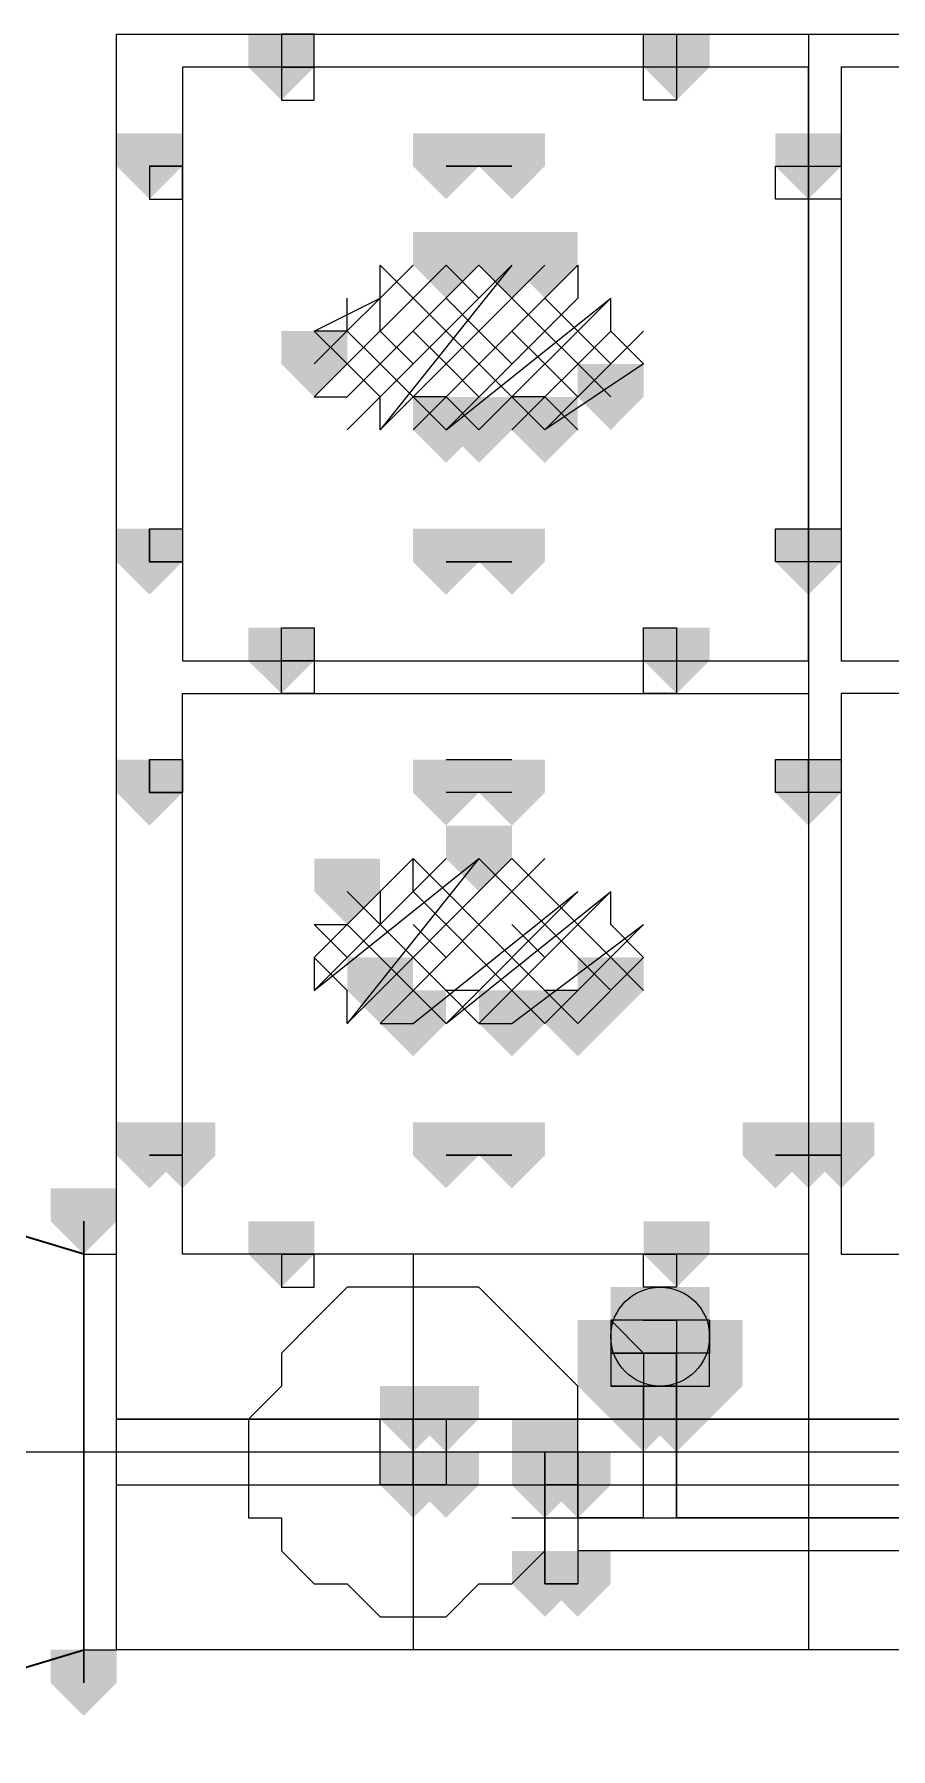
# Model space of a CAD drawing. Header units: millimetres. Extents: x 2315 to 4619, y 1334 to 1897.
# Drawn here: x 3732.036 to 3733.624, y 1525.265 to 1528.442 of the extents above; entities that cross this region are included whole.
import ezdxf

# ---------------------------------------------------------------- set-up
doc = ezdxf.new("R2010")
doc.units = ezdxf.units.MM
for name, color, linetype in [('PDF_3中心线层', 1, 'Continuous'), ('PDF_4虚线层', 2, 'Continuous'), ('PDF_5剖面线层', 2, 'Continuous'), ('PDF_剖面线层', 4, 'Continuous'), ('PDF_粗实线层', 7, 'Continuous'), ('PDF_细实线层', 7, 'Continuous')]:
    doc.layers.add(name, color=color, linetype=linetype)

msp = doc.modelspace()

# ---------------------------------------------------------------- hatches: boundary and pattern name
at = {"layer": 'PDF_3中心线层', "transparency": 33554559}
for points in [[(3732.4938, 1528.4417), (3732.4327, 1528.4417), (3732.4327, 1528.3806), (3732.4938, 1528.3195), (3732.5548, 1528.3806), (3732.5548, 1528.4417)], [(3732.4938, 1528.4417), (3732.4327, 1528.4417), (3732.4327, 1528.3806), (3732.4938, 1528.3195), (3732.5548, 1528.3806), (3732.5548, 1528.4417)], [(3733.2267, 1528.4417), (3733.1656, 1528.4417), (3733.1656, 1528.3806), (3733.2267, 1528.3195), (3733.2878, 1528.3806), (3733.2878, 1528.4417)], [(3733.2267, 1528.4417), (3733.1656, 1528.4417), (3733.1656, 1528.3806), (3733.2267, 1528.3195), (3733.2878, 1528.3806), (3733.2878, 1528.4417)], [(3733.2267, 1528.4417), (3733.1656, 1528.4417), (3733.1656, 1528.3806), (3733.2267, 1528.3195), (3733.2878, 1528.3806), (3733.2878, 1528.4417)], [(3733.2267, 1528.4417), (3733.1656, 1528.4417), (3733.1656, 1528.3806), (3733.2267, 1528.3195), (3733.2878, 1528.3806), (3733.2878, 1528.4417)], [(3732.2494, 1528.2584), (3732.1884, 1528.2584), (3732.1884, 1528.1974), (3732.2494, 1528.1363), (3732.3105, 1528.1974), (3732.3105, 1528.2584)], [(3732.2494, 1528.2584), (3732.1884, 1528.2584), (3732.1884, 1528.1974), (3732.2494, 1528.1363), (3732.3105, 1528.1974), (3732.3105, 1528.2584)], [(3733.4711, 1528.2584), (3733.41, 1528.2584), (3733.41, 1528.1974), (3733.4711, 1528.1363), (3733.5321, 1528.1974), (3733.5321, 1528.2584)], [(3733.4711, 1528.2584), (3733.41, 1528.2584), (3733.41, 1528.1974), (3733.4711, 1528.1363), (3733.5321, 1528.1974), (3733.5321, 1528.2584)], [(3733.4711, 1528.2584), (3733.41, 1528.2584), (3733.41, 1528.1974), (3733.4711, 1528.1363), (3733.5321, 1528.1974), (3733.5321, 1528.2584)], [(3733.4711, 1528.2584), (3733.41, 1528.2584), (3733.41, 1528.1974), (3733.4711, 1528.1363), (3733.5321, 1528.1974), (3733.5321, 1528.2584)], [(3733.4711, 1527.5255), (3733.41, 1527.5255), (3733.41, 1527.4644), (3733.4711, 1527.4033), (3733.5321, 1527.4644), (3733.5321, 1527.5255)], [(3733.4711, 1527.5255), (3733.41, 1527.5255), (3733.41, 1527.4644), (3733.4711, 1527.4033), (3733.5321, 1527.4644), (3733.5321, 1527.5255)], [(3732.4938, 1527.3422), (3732.4327, 1527.3422), (3732.4327, 1527.2811), (3732.4938, 1527.2201), (3732.5548, 1527.2811), (3732.5548, 1527.3422)], [(3732.4938, 1527.3422), (3732.4327, 1527.3422), (3732.4327, 1527.2811), (3732.4938, 1527.2201), (3732.5548, 1527.2811), (3732.5548, 1527.3422)], [(3733.2267, 1527.3422), (3733.1656, 1527.3422), (3733.1656, 1527.2811), (3733.2267, 1527.2201), (3733.2878, 1527.2811), (3733.2878, 1527.3422)], [(3733.2267, 1527.3422), (3733.1656, 1527.3422), (3733.1656, 1527.2811), (3733.2267, 1527.2201), (3733.2878, 1527.2811), (3733.2878, 1527.3422)], [(3733.2267, 1527.3422), (3733.1656, 1527.3422), (3733.1656, 1527.2811), (3733.2267, 1527.2201), (3733.2878, 1527.2811), (3733.2878, 1527.3422)], [(3733.2267, 1527.3422), (3733.1656, 1527.3422), (3733.1656, 1527.2811), (3733.2267, 1527.2201), (3733.2878, 1527.2811), (3733.2878, 1527.3422)], [(3733.4711, 1527.0979), (3733.41, 1527.0979), (3733.41, 1527.0368), (3733.4711, 1526.9757), (3733.5321, 1527.0368), (3733.5321, 1527.0979)], [(3733.4711, 1527.0979), (3733.41, 1527.0979), (3733.41, 1527.0368), (3733.4711, 1526.9757), (3733.5321, 1527.0368), (3733.5321, 1527.0979)], [(3732.2494, 1526.426), (3732.1884, 1526.426), (3732.1884, 1526.3649), (3732.2494, 1526.3038), (3732.3105, 1526.3649), (3732.3105, 1526.426)], [(3732.2494, 1526.426), (3732.1884, 1526.426), (3732.1884, 1526.3649), (3732.2494, 1526.3038), (3732.3105, 1526.3649), (3732.3105, 1526.426)], [(3733.4711, 1526.426), (3733.41, 1526.426), (3733.41, 1526.3649), (3733.4711, 1526.3038), (3733.5321, 1526.3649), (3733.5321, 1526.426)], [(3733.4711, 1526.426), (3733.41, 1526.426), (3733.41, 1526.3649), (3733.4711, 1526.3038), (3733.5321, 1526.3649), (3733.5321, 1526.426)], [(3733.4711, 1526.426), (3733.41, 1526.426), (3733.41, 1526.3649), (3733.4711, 1526.3038), (3733.5321, 1526.3649), (3733.5321, 1526.426)], [(3733.4711, 1526.426), (3733.41, 1526.426), (3733.41, 1526.3649), (3733.4711, 1526.3038), (3733.5321, 1526.3649), (3733.5321, 1526.426)], [(3732.4938, 1526.2428), (3732.4327, 1526.2428), (3732.4327, 1526.1817), (3732.4938, 1526.1206), (3732.5548, 1526.1817), (3732.5548, 1526.2428)], [(3732.4938, 1526.2428), (3732.4327, 1526.2428), (3732.4327, 1526.1817), (3732.4938, 1526.1206), (3732.5548, 1526.1817), (3732.5548, 1526.2428)], [(3733.2267, 1526.2428), (3733.1656, 1526.2428), (3733.1656, 1526.1817), (3733.2267, 1526.1206), (3733.2878, 1526.1817), (3733.2878, 1526.2428)], [(3733.2267, 1526.2428), (3733.1656, 1526.2428), (3733.1656, 1526.1817), (3733.2267, 1526.1206), (3733.2878, 1526.1817), (3733.2878, 1526.2428)], [(3733.2267, 1526.2428), (3733.1656, 1526.2428), (3733.1656, 1526.1817), (3733.2267, 1526.1206), (3733.2878, 1526.1817), (3733.2878, 1526.2428)], [(3733.2267, 1526.2428), (3733.1656, 1526.2428), (3733.1656, 1526.1817), (3733.2267, 1526.1206), (3733.2878, 1526.1817), (3733.2878, 1526.2428)]]:
    msp.add_hatch(color=256, dxfattribs=at).paths.add_polyline_path(points)
at = {"layer": 'PDF_4虚线层', "transparency": 33554559}
msp.add_hatch(color=256, dxfattribs=at).paths.add_polyline_path([(3733.2267, 1526.0595), (3733.1656, 1526.0595), (3733.1656, 1525.9984), (3733.2267, 1525.9374), (3733.2878, 1525.9984), (3733.2878, 1526.0595)])
at = {"layer": 'PDF_5剖面线层', "transparency": 33554559}
for points in [[(3732.7992, 1528.0752), (3732.7381, 1528.0752), (3732.7381, 1528.0141), (3732.7992, 1527.953), (3732.8602, 1528.0141), (3732.8602, 1528.0752)], [(3732.9213, 1528.0752), (3732.8602, 1528.0752), (3732.8602, 1528.0141), (3732.9213, 1527.953), (3732.9824, 1528.0141), (3732.9824, 1528.0752)], [(3732.9824, 1528.0752), (3732.9213, 1528.0752), (3732.9213, 1528.0141), (3732.9824, 1527.953), (3733.0435, 1528.0141), (3733.0435, 1528.0752)], [(3732.5548, 1527.8919), (3732.4938, 1527.8919), (3732.4938, 1527.8309), (3732.5548, 1527.7698), (3732.6159, 1527.8309), (3732.6159, 1527.8919)], [(3733.1046, 1527.8309), (3733.0435, 1527.8309), (3733.0435, 1527.7698), (3733.1046, 1527.7087), (3733.1656, 1527.7698), (3733.1656, 1527.8309)], [(3733.1046, 1527.8309), (3733.0435, 1527.8309), (3733.0435, 1527.7698), (3733.1046, 1527.7087), (3733.1656, 1527.7698), (3733.1656, 1527.8309)], [(3733.1046, 1527.8309), (3733.0435, 1527.8309), (3733.0435, 1527.7698), (3733.1046, 1527.7087), (3733.1656, 1527.7698), (3733.1656, 1527.8309)], [(3732.7992, 1527.7698), (3732.7381, 1527.7698), (3732.7381, 1527.7087), (3732.7992, 1527.6476), (3732.8602, 1527.7087), (3732.8602, 1527.7698)], [(3732.8602, 1527.7698), (3732.7992, 1527.7698), (3732.7992, 1527.7087), (3732.8602, 1527.6476), (3732.9213, 1527.7087), (3732.9213, 1527.7698)], [(3732.9824, 1527.7698), (3732.9213, 1527.7698), (3732.9213, 1527.7087), (3732.9824, 1527.6476), (3733.0435, 1527.7087), (3733.0435, 1527.7698)], [(3732.8602, 1526.9757), (3732.7992, 1526.9757), (3732.7992, 1526.9147), (3732.8602, 1526.8536), (3732.9213, 1526.9147), (3732.9213, 1526.9757)], [(3732.6159, 1526.9147), (3732.5548, 1526.9147), (3732.5548, 1526.8536), (3732.6159, 1526.7925), (3732.677, 1526.8536), (3732.677, 1526.9147)], [(3732.677, 1526.7314), (3732.6159, 1526.7314), (3732.6159, 1526.6703), (3732.677, 1526.6092), (3732.7381, 1526.6703), (3732.7381, 1526.7314)], [(3733.1046, 1526.7314), (3733.0435, 1526.7314), (3733.0435, 1526.6703), (3733.1046, 1526.6092), (3733.1656, 1526.6703), (3733.1656, 1526.7314)], [(3733.1046, 1526.7314), (3733.0435, 1526.7314), (3733.0435, 1526.6703), (3733.1046, 1526.6092), (3733.1656, 1526.6703), (3733.1656, 1526.7314)], [(3732.7381, 1526.6703), (3732.677, 1526.6703), (3732.677, 1526.6092), (3732.7381, 1526.5482), (3732.7992, 1526.6092), (3732.7992, 1526.6703)], [(3732.9213, 1526.6703), (3732.8602, 1526.6703), (3732.8602, 1526.6092), (3732.9213, 1526.5482), (3732.9824, 1526.6092), (3732.9824, 1526.6703)], [(3733.0435, 1526.6703), (3732.9824, 1526.6703), (3732.9824, 1526.6092), (3733.0435, 1526.5482), (3733.1046, 1526.6092), (3733.1046, 1526.6703)]]:
    msp.add_hatch(color=256, dxfattribs=at).paths.add_polyline_path(points)
at = {"layer": 'PDF_剖面线层', "transparency": 33554559}
for points in [[(3733.0435, 1525.8152), (3732.9824, 1525.8152), (3732.9824, 1525.7541), (3733.0435, 1525.693), (3733.1046, 1525.7541), (3733.1046, 1525.8152)], [(3733.0435, 1525.8152), (3732.9824, 1525.8152), (3732.9824, 1525.7541), (3733.0435, 1525.693), (3733.1046, 1525.7541), (3733.1046, 1525.8152)], [(3733.0435, 1525.6319), (3732.9824, 1525.6319), (3732.9824, 1525.5709), (3733.0435, 1525.5098), (3733.1046, 1525.5709), (3733.1046, 1525.6319)], [(3733.0435, 1525.6319), (3732.9824, 1525.6319), (3732.9824, 1525.5709), (3733.0435, 1525.5098), (3733.1046, 1525.5709), (3733.1046, 1525.6319)]]:
    msp.add_hatch(color=256, dxfattribs=at).paths.add_polyline_path(points)
at = {"layer": 'PDF_细实线层', "transparency": 33554559}
for points in [[(3732.4938, 1528.4417), (3732.4327, 1528.4417), (3732.4327, 1528.3806), (3732.4938, 1528.3195), (3732.5548, 1528.3806), (3732.5548, 1528.4417)], [(3733.2267, 1528.4417), (3733.1656, 1528.4417), (3733.1656, 1528.3806), (3733.2267, 1528.3195), (3733.2878, 1528.3806), (3733.2878, 1528.4417)], [(3732.2494, 1528.2584), (3732.1884, 1528.2584), (3732.1884, 1528.1974), (3732.2494, 1528.1363), (3732.3105, 1528.1974), (3732.3105, 1528.2584)], [(3732.7992, 1528.2584), (3732.7381, 1528.2584), (3732.7381, 1528.1974), (3732.7992, 1528.1363), (3732.8602, 1528.1974), (3732.8602, 1528.2584)], [(3732.9213, 1528.2584), (3732.8602, 1528.2584), (3732.8602, 1528.1974), (3732.9213, 1528.1363), (3732.9824, 1528.1974), (3732.9824, 1528.2584)], [(3733.4711, 1528.2584), (3733.41, 1528.2584), (3733.41, 1528.1974), (3733.4711, 1528.1363), (3733.5321, 1528.1974), (3733.5321, 1528.2584)], [(3732.2494, 1527.5255), (3732.1884, 1527.5255), (3732.1884, 1527.4644), (3732.2494, 1527.4033), (3732.3105, 1527.4644), (3732.3105, 1527.5255)], [(3732.7992, 1527.5255), (3732.7381, 1527.5255), (3732.7381, 1527.4644), (3732.7992, 1527.4033), (3732.8602, 1527.4644), (3732.8602, 1527.5255)], [(3732.9213, 1527.5255), (3732.8602, 1527.5255), (3732.8602, 1527.4644), (3732.9213, 1527.4033), (3732.9824, 1527.4644), (3732.9824, 1527.5255)], [(3733.4711, 1527.5255), (3733.41, 1527.5255), (3733.41, 1527.4644), (3733.4711, 1527.4033), (3733.5321, 1527.4644), (3733.5321, 1527.5255)], [(3732.4938, 1527.3422), (3732.4327, 1527.3422), (3732.4327, 1527.2811), (3732.4938, 1527.2201), (3732.5548, 1527.2811), (3732.5548, 1527.3422)], [(3733.2267, 1527.3422), (3733.1656, 1527.3422), (3733.1656, 1527.2811), (3733.2267, 1527.2201), (3733.2878, 1527.2811), (3733.2878, 1527.3422)], [(3732.2494, 1527.0979), (3732.1884, 1527.0979), (3732.1884, 1527.0368), (3732.2494, 1526.9757), (3732.3105, 1527.0368), (3732.3105, 1527.0979)], [(3732.2494, 1527.0979), (3732.1884, 1527.0979), (3732.1884, 1527.0368), (3732.2494, 1526.9757), (3732.3105, 1527.0368), (3732.3105, 1527.0979)], [(3732.7992, 1527.0979), (3732.7381, 1527.0979), (3732.7381, 1527.0368), (3732.7992, 1526.9757), (3732.8602, 1527.0368), (3732.8602, 1527.0979)], [(3732.9213, 1527.0979), (3732.8602, 1527.0979), (3732.8602, 1527.0368), (3732.9213, 1526.9757), (3732.9824, 1527.0368), (3732.9824, 1527.0979)], [(3733.4711, 1527.0979), (3733.41, 1527.0979), (3733.41, 1527.0368), (3733.4711, 1526.9757), (3733.5321, 1527.0368), (3733.5321, 1527.0979)], [(3732.2494, 1526.426), (3732.1884, 1526.426), (3732.1884, 1526.3649), (3732.2494, 1526.3038), (3732.3105, 1526.3649), (3732.3105, 1526.426)], [(3732.2494, 1526.426), (3732.1884, 1526.426), (3732.1884, 1526.3649), (3732.2494, 1526.3038), (3732.3105, 1526.3649), (3732.3105, 1526.426)], [(3732.3105, 1526.426), (3732.2494, 1526.426), (3732.2494, 1526.3649), (3732.3105, 1526.3038), (3732.3716, 1526.3649), (3732.3716, 1526.426)], [(3732.7992, 1526.426), (3732.7381, 1526.426), (3732.7381, 1526.3649), (3732.7992, 1526.3038), (3732.8602, 1526.3649), (3732.8602, 1526.426)], [(3732.9213, 1526.426), (3732.8602, 1526.426), (3732.8602, 1526.3649), (3732.9213, 1526.3038), (3732.9824, 1526.3649), (3732.9824, 1526.426)], [(3733.41, 1526.426), (3733.3489, 1526.426), (3733.3489, 1526.3649), (3733.41, 1526.3038), (3733.4711, 1526.3649), (3733.4711, 1526.426)], [(3733.41, 1526.426), (3733.3489, 1526.426), (3733.3489, 1526.3649), (3733.41, 1526.3038), (3733.4711, 1526.3649), (3733.4711, 1526.426)], [(3733.4711, 1526.426), (3733.41, 1526.426), (3733.41, 1526.3649), (3733.4711, 1526.3038), (3733.5321, 1526.3649), (3733.5321, 1526.426)], [(3733.5321, 1526.426), (3733.4711, 1526.426), (3733.4711, 1526.3649), (3733.5321, 1526.3038), (3733.5932, 1526.3649), (3733.5932, 1526.426)], [(3733.5321, 1526.426), (3733.4711, 1526.426), (3733.4711, 1526.3649), (3733.5321, 1526.3038), (3733.5932, 1526.3649), (3733.5932, 1526.426)], [(3732.1273, 1526.3038), (3732.0662, 1526.3038), (3732.0662, 1526.2428), (3732.1273, 1526.1817), (3732.1884, 1526.2428), (3732.1884, 1526.3038)], [(3732.1273, 1526.3038), (3732.0662, 1526.3038), (3732.0662, 1526.2428), (3732.1273, 1526.1817), (3732.1884, 1526.2428), (3732.1884, 1526.3038)], [(3732.4938, 1526.2428), (3732.4327, 1526.2428), (3732.4327, 1526.1817), (3732.4938, 1526.1206), (3732.5548, 1526.1817), (3732.5548, 1526.2428)], [(3733.2267, 1526.2428), (3733.1656, 1526.2428), (3733.1656, 1526.1817), (3733.2267, 1526.1206), (3733.2878, 1526.1817), (3733.2878, 1526.2428)], [(3733.1656, 1526.1206), (3733.1046, 1526.1206), (3733.1046, 1526.0595), (3733.1656, 1525.9984), (3733.2267, 1526.0595), (3733.2267, 1526.1206)], [(3733.2267, 1526.1206), (3733.1656, 1526.1206), (3733.1656, 1526.0595), (3733.2267, 1525.9984), (3733.2878, 1526.0595), (3733.2878, 1526.1206)], [(3733.2267, 1526.1206), (3733.1656, 1526.1206), (3733.1656, 1526.0595), (3733.2267, 1525.9984), (3733.2878, 1526.0595), (3733.2878, 1526.1206)], [(3733.2267, 1526.1206), (3733.1656, 1526.1206), (3733.1656, 1526.0595), (3733.2267, 1525.9984), (3733.2878, 1526.0595), (3733.2878, 1526.1206)], [(3733.2267, 1526.1206), (3733.1656, 1526.1206), (3733.1656, 1526.0595), (3733.2267, 1525.9984), (3733.2878, 1526.0595), (3733.2878, 1526.1206)], [(3733.1046, 1526.0595), (3733.0435, 1526.0595), (3733.0435, 1525.9984), (3733.1046, 1525.9374), (3733.1656, 1525.9984), (3733.1656, 1526.0595)], [(3733.1046, 1526.0595), (3733.0435, 1526.0595), (3733.0435, 1525.9984), (3733.1046, 1525.9374), (3733.1656, 1525.9984), (3733.1656, 1526.0595)], [(3733.1046, 1526.0595), (3733.0435, 1526.0595), (3733.0435, 1525.9984), (3733.1046, 1525.9374), (3733.1656, 1525.9984), (3733.1656, 1526.0595)], [(3733.1656, 1526.0595), (3733.1046, 1526.0595), (3733.1046, 1525.9984), (3733.1656, 1525.9374), (3733.2267, 1525.9984), (3733.2267, 1526.0595)], [(3733.1656, 1526.0595), (3733.1046, 1526.0595), (3733.1046, 1525.9984), (3733.1656, 1525.9374), (3733.2267, 1525.9984), (3733.2267, 1526.0595)], [(3733.2267, 1526.0595), (3733.1656, 1526.0595), (3733.1656, 1525.9984), (3733.2267, 1525.9374), (3733.2878, 1525.9984), (3733.2878, 1526.0595)], [(3733.2267, 1526.0595), (3733.1656, 1526.0595), (3733.1656, 1525.9984), (3733.2267, 1525.9374), (3733.2878, 1525.9984), (3733.2878, 1526.0595)], [(3733.2267, 1526.0595), (3733.1656, 1526.0595), (3733.1656, 1525.9984), (3733.2267, 1525.9374), (3733.2878, 1525.9984), (3733.2878, 1526.0595)], [(3733.2267, 1526.0595), (3733.1656, 1526.0595), (3733.1656, 1525.9984), (3733.2267, 1525.9374), (3733.2878, 1525.9984), (3733.2878, 1526.0595)], [(3733.2878, 1526.0595), (3733.2267, 1526.0595), (3733.2267, 1525.9984), (3733.2878, 1525.9374), (3733.3489, 1525.9984), (3733.3489, 1526.0595)], [(3733.2878, 1526.0595), (3733.2267, 1526.0595), (3733.2267, 1525.9984), (3733.2878, 1525.9374), (3733.3489, 1525.9984), (3733.3489, 1526.0595)], [(3733.2878, 1526.0595), (3733.2267, 1526.0595), (3733.2267, 1525.9984), (3733.2878, 1525.9374), (3733.3489, 1525.9984), (3733.3489, 1526.0595)], [(3733.2878, 1526.0595), (3733.2267, 1526.0595), (3733.2267, 1525.9984), (3733.2878, 1525.9374), (3733.3489, 1525.9984), (3733.3489, 1526.0595)], [(3733.2878, 1526.0595), (3733.2267, 1526.0595), (3733.2267, 1525.9984), (3733.2878, 1525.9374), (3733.3489, 1525.9984), (3733.3489, 1526.0595)], [(3733.1046, 1525.9984), (3733.0435, 1525.9984), (3733.0435, 1525.9374), (3733.1046, 1525.8763), (3733.1656, 1525.9374), (3733.1656, 1525.9984)], [(3733.1046, 1525.9984), (3733.0435, 1525.9984), (3733.0435, 1525.9374), (3733.1046, 1525.8763), (3733.1656, 1525.9374), (3733.1656, 1525.9984)], [(3733.1046, 1525.9984), (3733.0435, 1525.9984), (3733.0435, 1525.9374), (3733.1046, 1525.8763), (3733.1656, 1525.9374), (3733.1656, 1525.9984)], [(3733.1046, 1525.9984), (3733.0435, 1525.9984), (3733.0435, 1525.9374), (3733.1046, 1525.8763), (3733.1656, 1525.9374), (3733.1656, 1525.9984)], [(3733.1656, 1525.9984), (3733.1046, 1525.9984), (3733.1046, 1525.9374), (3733.1656, 1525.8763), (3733.2267, 1525.9374), (3733.2267, 1525.9984)], [(3733.1656, 1525.9984), (3733.1046, 1525.9984), (3733.1046, 1525.9374), (3733.1656, 1525.8763), (3733.2267, 1525.9374), (3733.2267, 1525.9984)], [(3733.2267, 1525.9984), (3733.1656, 1525.9984), (3733.1656, 1525.9374), (3733.2267, 1525.8763), (3733.2878, 1525.9374), (3733.2878, 1525.9984)], [(3733.2267, 1525.9984), (3733.1656, 1525.9984), (3733.1656, 1525.9374), (3733.2267, 1525.8763), (3733.2878, 1525.9374), (3733.2878, 1525.9984)], [(3733.2267, 1525.9984), (3733.1656, 1525.9984), (3733.1656, 1525.9374), (3733.2267, 1525.8763), (3733.2878, 1525.9374), (3733.2878, 1525.9984)], [(3733.2878, 1525.9984), (3733.2267, 1525.9984), (3733.2267, 1525.9374), (3733.2878, 1525.8763), (3733.3489, 1525.9374), (3733.3489, 1525.9984)], [(3733.2878, 1525.9984), (3733.2267, 1525.9984), (3733.2267, 1525.9374), (3733.2878, 1525.8763), (3733.3489, 1525.9374), (3733.3489, 1525.9984)], [(3733.2878, 1525.9984), (3733.2267, 1525.9984), (3733.2267, 1525.9374), (3733.2878, 1525.8763), (3733.3489, 1525.9374), (3733.3489, 1525.9984)], [(3733.2878, 1525.9984), (3733.2267, 1525.9984), (3733.2267, 1525.9374), (3733.2878, 1525.8763), (3733.3489, 1525.9374), (3733.3489, 1525.9984)], [(3733.2878, 1525.9984), (3733.2267, 1525.9984), (3733.2267, 1525.9374), (3733.2878, 1525.8763), (3733.3489, 1525.9374), (3733.3489, 1525.9984)], [(3733.2878, 1525.9984), (3733.2267, 1525.9984), (3733.2267, 1525.9374), (3733.2878, 1525.8763), (3733.3489, 1525.9374), (3733.3489, 1525.9984)], [(3733.2878, 1525.9984), (3733.2267, 1525.9984), (3733.2267, 1525.9374), (3733.2878, 1525.8763), (3733.3489, 1525.9374), (3733.3489, 1525.9984)], [(3732.7381, 1525.9374), (3732.677, 1525.9374), (3732.677, 1525.8763), (3732.7381, 1525.8152), (3732.7992, 1525.8763), (3732.7992, 1525.9374)], [(3732.7992, 1525.9374), (3732.7381, 1525.9374), (3732.7381, 1525.8763), (3732.7992, 1525.8152), (3732.8602, 1525.8763), (3732.8602, 1525.9374)], [(3733.1656, 1525.9374), (3733.1046, 1525.9374), (3733.1046, 1525.8763), (3733.1656, 1525.8152), (3733.2267, 1525.8763), (3733.2267, 1525.9374)], [(3733.2267, 1525.9374), (3733.1656, 1525.9374), (3733.1656, 1525.8763), (3733.2267, 1525.8152), (3733.2878, 1525.8763), (3733.2878, 1525.9374)], [(3733.2267, 1525.9374), (3733.1656, 1525.9374), (3733.1656, 1525.8763), (3733.2267, 1525.8152), (3733.2878, 1525.8763), (3733.2878, 1525.9374)], [(3733.2267, 1525.9374), (3733.1656, 1525.9374), (3733.1656, 1525.8763), (3733.2267, 1525.8152), (3733.2878, 1525.8763), (3733.2878, 1525.9374)], [(3732.9824, 1525.8763), (3732.9213, 1525.8763), (3732.9213, 1525.8152), (3732.9824, 1525.7541), (3733.0435, 1525.8152), (3733.0435, 1525.8763)], [(3732.7381, 1525.8152), (3732.677, 1525.8152), (3732.677, 1525.7541), (3732.7381, 1525.693), (3732.7992, 1525.7541), (3732.7992, 1525.8152)], [(3732.7992, 1525.8152), (3732.7381, 1525.8152), (3732.7381, 1525.7541), (3732.7992, 1525.693), (3732.8602, 1525.7541), (3732.8602, 1525.8152)], [(3732.9824, 1525.8152), (3732.9213, 1525.8152), (3732.9213, 1525.7541), (3732.9824, 1525.693), (3733.0435, 1525.7541), (3733.0435, 1525.8152)], [(3732.9824, 1525.8152), (3732.9213, 1525.8152), (3732.9213, 1525.7541), (3732.9824, 1525.693), (3733.0435, 1525.7541), (3733.0435, 1525.8152)], [(3732.9824, 1525.8152), (3732.9213, 1525.8152), (3732.9213, 1525.7541), (3732.9824, 1525.693), (3733.0435, 1525.7541), (3733.0435, 1525.8152)], [(3732.9824, 1525.8152), (3732.9213, 1525.8152), (3732.9213, 1525.7541), (3732.9824, 1525.693), (3733.0435, 1525.7541), (3733.0435, 1525.8152)], [(3732.9824, 1525.8152), (3732.9213, 1525.8152), (3732.9213, 1525.7541), (3732.9824, 1525.693), (3733.0435, 1525.7541), (3733.0435, 1525.8152)], [(3732.9824, 1525.8152), (3732.9213, 1525.8152), (3732.9213, 1525.7541), (3732.9824, 1525.693), (3733.0435, 1525.7541), (3733.0435, 1525.8152)], [(3732.9824, 1525.8152), (3732.9213, 1525.8152), (3732.9213, 1525.7541), (3732.9824, 1525.693), (3733.0435, 1525.7541), (3733.0435, 1525.8152)], [(3732.9824, 1525.8152), (3732.9213, 1525.8152), (3732.9213, 1525.7541), (3732.9824, 1525.693), (3733.0435, 1525.7541), (3733.0435, 1525.8152)], [(3732.9824, 1525.8152), (3732.9213, 1525.8152), (3732.9213, 1525.7541), (3732.9824, 1525.693), (3733.0435, 1525.7541), (3733.0435, 1525.8152)], [(3732.9824, 1525.8152), (3732.9213, 1525.8152), (3732.9213, 1525.7541), (3732.9824, 1525.693), (3733.0435, 1525.7541), (3733.0435, 1525.8152)], [(3732.9824, 1525.8152), (3732.9213, 1525.8152), (3732.9213, 1525.7541), (3732.9824, 1525.693), (3733.0435, 1525.7541), (3733.0435, 1525.8152)], [(3732.9824, 1525.8152), (3732.9213, 1525.8152), (3732.9213, 1525.7541), (3732.9824, 1525.693), (3733.0435, 1525.7541), (3733.0435, 1525.8152)], [(3732.9824, 1525.8152), (3732.9213, 1525.8152), (3732.9213, 1525.7541), (3732.9824, 1525.693), (3733.0435, 1525.7541), (3733.0435, 1525.8152)], [(3732.9824, 1525.8152), (3732.9213, 1525.8152), (3732.9213, 1525.7541), (3732.9824, 1525.693), (3733.0435, 1525.7541), (3733.0435, 1525.8152)], [(3732.9824, 1525.8152), (3732.9213, 1525.8152), (3732.9213, 1525.7541), (3732.9824, 1525.693), (3733.0435, 1525.7541), (3733.0435, 1525.8152)], [(3732.9824, 1525.8152), (3732.9213, 1525.8152), (3732.9213, 1525.7541), (3732.9824, 1525.693), (3733.0435, 1525.7541), (3733.0435, 1525.8152)], [(3732.9824, 1525.8152), (3732.9213, 1525.8152), (3732.9213, 1525.7541), (3732.9824, 1525.693), (3733.0435, 1525.7541), (3733.0435, 1525.8152)], [(3732.9824, 1525.8152), (3732.9213, 1525.8152), (3732.9213, 1525.7541), (3732.9824, 1525.693), (3733.0435, 1525.7541), (3733.0435, 1525.8152)], [(3732.9824, 1525.8152), (3732.9213, 1525.8152), (3732.9213, 1525.7541), (3732.9824, 1525.693), (3733.0435, 1525.7541), (3733.0435, 1525.8152)], [(3732.9824, 1525.8152), (3732.9213, 1525.8152), (3732.9213, 1525.7541), (3732.9824, 1525.693), (3733.0435, 1525.7541), (3733.0435, 1525.8152)], [(3732.9824, 1525.8152), (3732.9213, 1525.8152), (3732.9213, 1525.7541), (3732.9824, 1525.693), (3733.0435, 1525.7541), (3733.0435, 1525.8152)], [(3732.9824, 1525.8152), (3732.9213, 1525.8152), (3732.9213, 1525.7541), (3732.9824, 1525.693), (3733.0435, 1525.7541), (3733.0435, 1525.8152)], [(3732.9824, 1525.8152), (3732.9213, 1525.8152), (3732.9213, 1525.7541), (3732.9824, 1525.693), (3733.0435, 1525.7541), (3733.0435, 1525.8152)], [(3732.9824, 1525.8152), (3732.9213, 1525.8152), (3732.9213, 1525.7541), (3732.9824, 1525.693), (3733.0435, 1525.7541), (3733.0435, 1525.8152)], [(3732.9824, 1525.8152), (3732.9213, 1525.8152), (3732.9213, 1525.7541), (3732.9824, 1525.693), (3733.0435, 1525.7541), (3733.0435, 1525.8152)], [(3732.9824, 1525.8152), (3732.9213, 1525.8152), (3732.9213, 1525.7541), (3732.9824, 1525.693), (3733.0435, 1525.7541), (3733.0435, 1525.8152)], [(3732.9824, 1525.8152), (3732.9213, 1525.8152), (3732.9213, 1525.7541), (3732.9824, 1525.693), (3733.0435, 1525.7541), (3733.0435, 1525.8152)], [(3732.9824, 1525.8152), (3732.9213, 1525.8152), (3732.9213, 1525.7541), (3732.9824, 1525.693), (3733.0435, 1525.7541), (3733.0435, 1525.8152)], [(3732.9824, 1525.8152), (3732.9213, 1525.8152), (3732.9213, 1525.7541), (3732.9824, 1525.693), (3733.0435, 1525.7541), (3733.0435, 1525.8152)], [(3732.9824, 1525.8152), (3732.9213, 1525.8152), (3732.9213, 1525.7541), (3732.9824, 1525.693), (3733.0435, 1525.7541), (3733.0435, 1525.8152)], [(3732.9824, 1525.8152), (3732.9213, 1525.8152), (3732.9213, 1525.7541), (3732.9824, 1525.693), (3733.0435, 1525.7541), (3733.0435, 1525.8152)], [(3732.9824, 1525.8152), (3732.9213, 1525.8152), (3732.9213, 1525.7541), (3732.9824, 1525.693), (3733.0435, 1525.7541), (3733.0435, 1525.8152)], [(3732.9824, 1525.8152), (3732.9213, 1525.8152), (3732.9213, 1525.7541), (3732.9824, 1525.693), (3733.0435, 1525.7541), (3733.0435, 1525.8152)], [(3733.0435, 1525.8152), (3732.9824, 1525.8152), (3732.9824, 1525.7541), (3733.0435, 1525.693), (3733.1046, 1525.7541), (3733.1046, 1525.8152)], [(3733.0435, 1525.8152), (3732.9824, 1525.8152), (3732.9824, 1525.7541), (3733.0435, 1525.693), (3733.1046, 1525.7541), (3733.1046, 1525.8152)], [(3733.0435, 1525.8152), (3732.9824, 1525.8152), (3732.9824, 1525.7541), (3733.0435, 1525.693), (3733.1046, 1525.7541), (3733.1046, 1525.8152)], [(3733.0435, 1525.8152), (3732.9824, 1525.8152), (3732.9824, 1525.7541), (3733.0435, 1525.693), (3733.1046, 1525.7541), (3733.1046, 1525.8152)], [(3733.0435, 1525.8152), (3732.9824, 1525.8152), (3732.9824, 1525.7541), (3733.0435, 1525.693), (3733.1046, 1525.7541), (3733.1046, 1525.8152)], [(3733.0435, 1525.8152), (3732.9824, 1525.8152), (3732.9824, 1525.7541), (3733.0435, 1525.693), (3733.1046, 1525.7541), (3733.1046, 1525.8152)], [(3733.0435, 1525.8152), (3732.9824, 1525.8152), (3732.9824, 1525.7541), (3733.0435, 1525.693), (3733.1046, 1525.7541), (3733.1046, 1525.8152)], [(3733.0435, 1525.8152), (3732.9824, 1525.8152), (3732.9824, 1525.7541), (3733.0435, 1525.693), (3733.1046, 1525.7541), (3733.1046, 1525.8152)], [(3733.0435, 1525.8152), (3732.9824, 1525.8152), (3732.9824, 1525.7541), (3733.0435, 1525.693), (3733.1046, 1525.7541), (3733.1046, 1525.8152)], [(3733.0435, 1525.8152), (3732.9824, 1525.8152), (3732.9824, 1525.7541), (3733.0435, 1525.693), (3733.1046, 1525.7541), (3733.1046, 1525.8152)], [(3733.0435, 1525.8152), (3732.9824, 1525.8152), (3732.9824, 1525.7541), (3733.0435, 1525.693), (3733.1046, 1525.7541), (3733.1046, 1525.8152)], [(3733.0435, 1525.8152), (3732.9824, 1525.8152), (3732.9824, 1525.7541), (3733.0435, 1525.693), (3733.1046, 1525.7541), (3733.1046, 1525.8152)], [(3733.0435, 1525.8152), (3732.9824, 1525.8152), (3732.9824, 1525.7541), (3733.0435, 1525.693), (3733.1046, 1525.7541), (3733.1046, 1525.8152)], [(3733.0435, 1525.8152), (3732.9824, 1525.8152), (3732.9824, 1525.7541), (3733.0435, 1525.693), (3733.1046, 1525.7541), (3733.1046, 1525.8152)], [(3733.0435, 1525.8152), (3732.9824, 1525.8152), (3732.9824, 1525.7541), (3733.0435, 1525.693), (3733.1046, 1525.7541), (3733.1046, 1525.8152)], [(3733.0435, 1525.8152), (3732.9824, 1525.8152), (3732.9824, 1525.7541), (3733.0435, 1525.693), (3733.1046, 1525.7541), (3733.1046, 1525.8152)], [(3733.0435, 1525.8152), (3732.9824, 1525.8152), (3732.9824, 1525.7541), (3733.0435, 1525.693), (3733.1046, 1525.7541), (3733.1046, 1525.8152)], [(3733.0435, 1525.8152), (3732.9824, 1525.8152), (3732.9824, 1525.7541), (3733.0435, 1525.693), (3733.1046, 1525.7541), (3733.1046, 1525.8152)], [(3733.0435, 1525.8152), (3732.9824, 1525.8152), (3732.9824, 1525.7541), (3733.0435, 1525.693), (3733.1046, 1525.7541), (3733.1046, 1525.8152)], [(3732.9824, 1525.6319), (3732.9213, 1525.6319), (3732.9213, 1525.5709), (3732.9824, 1525.5098), (3733.0435, 1525.5709), (3733.0435, 1525.6319)], [(3732.9824, 1525.6319), (3732.9213, 1525.6319), (3732.9213, 1525.5709), (3732.9824, 1525.5098), (3733.0435, 1525.5709), (3733.0435, 1525.6319)], [(3732.9824, 1525.6319), (3732.9213, 1525.6319), (3732.9213, 1525.5709), (3732.9824, 1525.5098), (3733.0435, 1525.5709), (3733.0435, 1525.6319)], [(3732.9824, 1525.6319), (3732.9213, 1525.6319), (3732.9213, 1525.5709), (3732.9824, 1525.5098), (3733.0435, 1525.5709), (3733.0435, 1525.6319)], [(3732.9824, 1525.6319), (3732.9213, 1525.6319), (3732.9213, 1525.5709), (3732.9824, 1525.5098), (3733.0435, 1525.5709), (3733.0435, 1525.6319)], [(3732.9824, 1525.6319), (3732.9213, 1525.6319), (3732.9213, 1525.5709), (3732.9824, 1525.5098), (3733.0435, 1525.5709), (3733.0435, 1525.6319)], [(3732.9824, 1525.6319), (3732.9213, 1525.6319), (3732.9213, 1525.5709), (3732.9824, 1525.5098), (3733.0435, 1525.5709), (3733.0435, 1525.6319)], [(3732.9824, 1525.6319), (3732.9213, 1525.6319), (3732.9213, 1525.5709), (3732.9824, 1525.5098), (3733.0435, 1525.5709), (3733.0435, 1525.6319)], [(3732.9824, 1525.6319), (3732.9213, 1525.6319), (3732.9213, 1525.5709), (3732.9824, 1525.5098), (3733.0435, 1525.5709), (3733.0435, 1525.6319)], [(3732.9824, 1525.6319), (3732.9213, 1525.6319), (3732.9213, 1525.5709), (3732.9824, 1525.5098), (3733.0435, 1525.5709), (3733.0435, 1525.6319)], [(3732.9824, 1525.6319), (3732.9213, 1525.6319), (3732.9213, 1525.5709), (3732.9824, 1525.5098), (3733.0435, 1525.5709), (3733.0435, 1525.6319)], [(3732.9824, 1525.6319), (3732.9213, 1525.6319), (3732.9213, 1525.5709), (3732.9824, 1525.5098), (3733.0435, 1525.5709), (3733.0435, 1525.6319)], [(3732.9824, 1525.6319), (3732.9213, 1525.6319), (3732.9213, 1525.5709), (3732.9824, 1525.5098), (3733.0435, 1525.5709), (3733.0435, 1525.6319)], [(3732.9824, 1525.6319), (3732.9213, 1525.6319), (3732.9213, 1525.5709), (3732.9824, 1525.5098), (3733.0435, 1525.5709), (3733.0435, 1525.6319)], [(3732.9824, 1525.6319), (3732.9213, 1525.6319), (3732.9213, 1525.5709), (3732.9824, 1525.5098), (3733.0435, 1525.5709), (3733.0435, 1525.6319)], [(3732.9824, 1525.6319), (3732.9213, 1525.6319), (3732.9213, 1525.5709), (3732.9824, 1525.5098), (3733.0435, 1525.5709), (3733.0435, 1525.6319)], [(3732.9824, 1525.6319), (3732.9213, 1525.6319), (3732.9213, 1525.5709), (3732.9824, 1525.5098), (3733.0435, 1525.5709), (3733.0435, 1525.6319)], [(3732.9824, 1525.6319), (3732.9213, 1525.6319), (3732.9213, 1525.5709), (3732.9824, 1525.5098), (3733.0435, 1525.5709), (3733.0435, 1525.6319)], [(3732.9824, 1525.6319), (3732.9213, 1525.6319), (3732.9213, 1525.5709), (3732.9824, 1525.5098), (3733.0435, 1525.5709), (3733.0435, 1525.6319)], [(3732.9824, 1525.6319), (3732.9213, 1525.6319), (3732.9213, 1525.5709), (3732.9824, 1525.5098), (3733.0435, 1525.5709), (3733.0435, 1525.6319)], [(3732.9824, 1525.6319), (3732.9213, 1525.6319), (3732.9213, 1525.5709), (3732.9824, 1525.5098), (3733.0435, 1525.5709), (3733.0435, 1525.6319)], [(3732.9824, 1525.6319), (3732.9213, 1525.6319), (3732.9213, 1525.5709), (3732.9824, 1525.5098), (3733.0435, 1525.5709), (3733.0435, 1525.6319)], [(3732.9824, 1525.6319), (3732.9213, 1525.6319), (3732.9213, 1525.5709), (3732.9824, 1525.5098), (3733.0435, 1525.5709), (3733.0435, 1525.6319)], [(3732.9824, 1525.6319), (3732.9213, 1525.6319), (3732.9213, 1525.5709), (3732.9824, 1525.5098), (3733.0435, 1525.5709), (3733.0435, 1525.6319)], [(3732.9824, 1525.6319), (3732.9213, 1525.6319), (3732.9213, 1525.5709), (3732.9824, 1525.5098), (3733.0435, 1525.5709), (3733.0435, 1525.6319)], [(3732.9824, 1525.6319), (3732.9213, 1525.6319), (3732.9213, 1525.5709), (3732.9824, 1525.5098), (3733.0435, 1525.5709), (3733.0435, 1525.6319)], [(3732.9824, 1525.6319), (3732.9213, 1525.6319), (3732.9213, 1525.5709), (3732.9824, 1525.5098), (3733.0435, 1525.5709), (3733.0435, 1525.6319)], [(3732.9824, 1525.6319), (3732.9213, 1525.6319), (3732.9213, 1525.5709), (3732.9824, 1525.5098), (3733.0435, 1525.5709), (3733.0435, 1525.6319)], [(3732.9824, 1525.6319), (3732.9213, 1525.6319), (3732.9213, 1525.5709), (3732.9824, 1525.5098), (3733.0435, 1525.5709), (3733.0435, 1525.6319)], [(3732.9824, 1525.6319), (3732.9213, 1525.6319), (3732.9213, 1525.5709), (3732.9824, 1525.5098), (3733.0435, 1525.5709), (3733.0435, 1525.6319)], [(3732.9824, 1525.6319), (3732.9213, 1525.6319), (3732.9213, 1525.5709), (3732.9824, 1525.5098), (3733.0435, 1525.5709), (3733.0435, 1525.6319)], [(3732.9824, 1525.6319), (3732.9213, 1525.6319), (3732.9213, 1525.5709), (3732.9824, 1525.5098), (3733.0435, 1525.5709), (3733.0435, 1525.6319)], [(3732.9824, 1525.6319), (3732.9213, 1525.6319), (3732.9213, 1525.5709), (3732.9824, 1525.5098), (3733.0435, 1525.5709), (3733.0435, 1525.6319)], [(3732.9824, 1525.6319), (3732.9213, 1525.6319), (3732.9213, 1525.5709), (3732.9824, 1525.5098), (3733.0435, 1525.5709), (3733.0435, 1525.6319)], [(3732.9824, 1525.6319), (3732.9213, 1525.6319), (3732.9213, 1525.5709), (3732.9824, 1525.5098), (3733.0435, 1525.5709), (3733.0435, 1525.6319)], [(3733.0435, 1525.6319), (3732.9824, 1525.6319), (3732.9824, 1525.5709), (3733.0435, 1525.5098), (3733.1046, 1525.5709), (3733.1046, 1525.6319)], [(3733.0435, 1525.6319), (3732.9824, 1525.6319), (3732.9824, 1525.5709), (3733.0435, 1525.5098), (3733.1046, 1525.5709), (3733.1046, 1525.6319)], [(3733.0435, 1525.6319), (3732.9824, 1525.6319), (3732.9824, 1525.5709), (3733.0435, 1525.5098), (3733.1046, 1525.5709), (3733.1046, 1525.6319)], [(3733.0435, 1525.6319), (3732.9824, 1525.6319), (3732.9824, 1525.5709), (3733.0435, 1525.5098), (3733.1046, 1525.5709), (3733.1046, 1525.6319)], [(3733.0435, 1525.6319), (3732.9824, 1525.6319), (3732.9824, 1525.5709), (3733.0435, 1525.5098), (3733.1046, 1525.5709), (3733.1046, 1525.6319)], [(3733.0435, 1525.6319), (3732.9824, 1525.6319), (3732.9824, 1525.5709), (3733.0435, 1525.5098), (3733.1046, 1525.5709), (3733.1046, 1525.6319)], [(3733.0435, 1525.6319), (3732.9824, 1525.6319), (3732.9824, 1525.5709), (3733.0435, 1525.5098), (3733.1046, 1525.5709), (3733.1046, 1525.6319)], [(3733.0435, 1525.6319), (3732.9824, 1525.6319), (3732.9824, 1525.5709), (3733.0435, 1525.5098), (3733.1046, 1525.5709), (3733.1046, 1525.6319)], [(3733.0435, 1525.6319), (3732.9824, 1525.6319), (3732.9824, 1525.5709), (3733.0435, 1525.5098), (3733.1046, 1525.5709), (3733.1046, 1525.6319)], [(3733.0435, 1525.6319), (3732.9824, 1525.6319), (3732.9824, 1525.5709), (3733.0435, 1525.5098), (3733.1046, 1525.5709), (3733.1046, 1525.6319)], [(3733.0435, 1525.6319), (3732.9824, 1525.6319), (3732.9824, 1525.5709), (3733.0435, 1525.5098), (3733.1046, 1525.5709), (3733.1046, 1525.6319)], [(3733.0435, 1525.6319), (3732.9824, 1525.6319), (3732.9824, 1525.5709), (3733.0435, 1525.5098), (3733.1046, 1525.5709), (3733.1046, 1525.6319)], [(3733.0435, 1525.6319), (3732.9824, 1525.6319), (3732.9824, 1525.5709), (3733.0435, 1525.5098), (3733.1046, 1525.5709), (3733.1046, 1525.6319)], [(3733.0435, 1525.6319), (3732.9824, 1525.6319), (3732.9824, 1525.5709), (3733.0435, 1525.5098), (3733.1046, 1525.5709), (3733.1046, 1525.6319)], [(3733.0435, 1525.6319), (3732.9824, 1525.6319), (3732.9824, 1525.5709), (3733.0435, 1525.5098), (3733.1046, 1525.5709), (3733.1046, 1525.6319)], [(3733.0435, 1525.6319), (3732.9824, 1525.6319), (3732.9824, 1525.5709), (3733.0435, 1525.5098), (3733.1046, 1525.5709), (3733.1046, 1525.6319)], [(3733.0435, 1525.6319), (3732.9824, 1525.6319), (3732.9824, 1525.5709), (3733.0435, 1525.5098), (3733.1046, 1525.5709), (3733.1046, 1525.6319)], [(3733.0435, 1525.6319), (3732.9824, 1525.6319), (3732.9824, 1525.5709), (3733.0435, 1525.5098), (3733.1046, 1525.5709), (3733.1046, 1525.6319)], [(3732.1273, 1525.4487), (3732.0662, 1525.4487), (3732.0662, 1525.3876), (3732.1273, 1525.3265), (3732.1884, 1525.3876), (3732.1884, 1525.4487)], [(3732.1273, 1525.4487), (3732.0662, 1525.4487), (3732.0662, 1525.3876), (3732.1273, 1525.3265), (3732.1884, 1525.3876), (3732.1884, 1525.4487)]]:
    msp.add_hatch(color=256, dxfattribs=at).paths.add_polyline_path(points)

# ---------------------------------------------------------------- linework, layer by layer
at = {"layer": 'PDF_3中心线层', "lineweight": 18}
for points in [[(3732.4938, 1528.3806), (3732.5548, 1528.3806)], [(3732.2494, 1528.1974), (3732.3105, 1528.1974)], [(3732.2494, 1527.5255), (3732.2494, 1527.4644), (3732.3105, 1527.4644), (3732.2494, 1527.4644)], [(3733.4711, 1527.5255), (3733.4711, 1527.4644)], [(3732.4938, 1527.2811), (3732.5548, 1527.2811)], [(3732.2494, 1527.0979), (3732.2494, 1527.0368), (3732.3105, 1527.0368), (3732.2494, 1527.0368)], [(3732.2494, 1527.0979), (3732.2494, 1527.0368), (3732.3105, 1527.0368), (3732.2494, 1527.0368)], [(3733.4711, 1527.0979), (3733.4711, 1527.0368)], [(3732.2494, 1526.3649), (3732.3105, 1526.3649)], [(3732.4938, 1526.1817), (3732.5548, 1526.1817)], [(3733.2267, 1526.0595), (3733.1656, 1526.0595), (3733.1046, 1526.0595), (3733.1046, 1525.9984), (3733.1046, 1525.9374), (3733.1656, 1525.9374), (3733.1656, 1525.8763), (3733.2267, 1525.8763), (3733.2267, 1525.9374), (3733.2878, 1525.9374), (3733.2878, 1525.9984), (3733.2878, 1526.0595)], [(3732.7381, 1525.8763), (3732.7992, 1525.8763), (3732.7992, 1525.7541), (3732.7381, 1525.7541)]]:
    msp.add_lwpolyline(points, close=True, dxfattribs=at)
for points in [[(3732.7381, 1526.1817), (3732.7381, 1525.4487)], [(3733.2267, 1526.0595), (3733.2267, 1525.693)], [(3733.2878, 1525.9984), (3733.1046, 1525.9984)], [(3733.2267, 1525.9374), (3733.1656, 1525.9374)], [(3728.3402, 1525.8152), (3733.1046, 1525.8152)], [(3732.9213, 1525.693), (3740.984, 1525.693), (3741.0451, 1525.693), (3741.1062, 1525.693), (3741.1062, 1525.7541), (3741.1062, 1525.8152)], [(3732.9824, 1525.7541), (3733.0435, 1525.7541)], [(3732.9824, 1525.5709), (3733.0435, 1525.5709)]]:
    msp.add_lwpolyline(points, dxfattribs=at)
at = {"layer": 'PDF_4虚线层', "lineweight": 18}
for points in [[(3733.4711, 1528.4417), (3733.4711, 1525.4487)], [(3732.1884, 1525.8763), (3740.8619, 1525.8763)], [(3732.1884, 1525.8152), (3740.8619, 1525.8152)]]:
    msp.add_lwpolyline(points, dxfattribs=at)
msp.add_lwpolyline([(3732.7381, 1526.1206), (3732.677, 1526.1206), (3732.6159, 1526.1206), (3732.5548, 1526.0595), (3732.4938, 1525.9984), (3732.4938, 1525.9374), (3732.4327, 1525.8763), (3732.4327, 1525.8152), (3732.4327, 1525.7541), (3732.4327, 1525.693), (3732.4938, 1525.693), (3732.4938, 1525.6319), (3732.5548, 1525.5709), (3732.6159, 1525.5709), (3732.677, 1525.5098), (3732.7381, 1525.5098), (3732.7992, 1525.5098), (3732.8602, 1525.5709), (3732.9213, 1525.5709), (3732.9824, 1525.6319), (3732.9824, 1525.693), (3733.0435, 1525.693), (3733.0435, 1525.7541), (3733.0435, 1525.8152), (3733.0435, 1525.8763), (3733.0435, 1525.9374), (3732.9824, 1525.9984), (3732.9213, 1526.0595), (3732.8602, 1526.1206), (3732.7992, 1526.1206)], close=True, dxfattribs=at)
at = {"layer": 'PDF_5剖面线层', "lineweight": 13}
for points in [[(3732.677, 1527.7087), (3732.677, 1527.7698), (3732.6159, 1527.8309), (3732.5548, 1527.8919), (3732.677, 1527.953), (3732.677, 1528.0141), (3732.7381, 1527.953), (3732.7992, 1527.8919)], [(3732.5548, 1527.8309), (3732.7381, 1528.0141)], [(3732.5548, 1527.7698), (3732.7992, 1528.0141), (3732.5548, 1527.7698)], [(3732.5548, 1527.7698), (3732.6159, 1527.7698), (3732.8602, 1528.0141), (3732.9213, 1527.953), (3732.9824, 1527.8919)], [(3732.6159, 1527.7087), (3732.9213, 1528.0141), (3732.677, 1527.7087), (3732.9824, 1528.0141)], [(3732.7381, 1527.7087), (3733.0435, 1528.0141), (3733.0435, 1527.953), (3732.7992, 1527.7087), (3733.1046, 1527.953), (3732.8602, 1527.7087), (3732.7992, 1527.7698), (3732.7381, 1527.7698)], [(3732.8602, 1527.953), (3732.7992, 1528.0141)], [(3732.6159, 1527.8919), (3732.6159, 1527.953)], [(3732.7381, 1527.8309), (3732.677, 1527.8919), (3732.677, 1527.953)], [(3732.9824, 1527.7087), (3732.9213, 1527.7698), (3732.8602, 1527.8309), (3732.7992, 1527.8919), (3732.7381, 1527.953)], [(3732.9213, 1527.8309), (3732.8602, 1527.8919), (3732.7992, 1527.953)], [(3733.1046, 1527.7698), (3733.0435, 1527.8309), (3732.9824, 1527.8919), (3732.9213, 1527.953)], [(3733.1046, 1527.8309), (3733.0435, 1527.8919), (3732.9824, 1527.953)], [(3733.1046, 1527.8919), (3733.1046, 1527.953)], [(3732.7992, 1527.7087), (3732.7381, 1527.7698), (3732.677, 1527.8309), (3732.6159, 1527.8919), (3732.5548, 1527.8919)], [(3732.8602, 1527.7698), (3732.7992, 1527.8309), (3732.7381, 1527.8919)], [(3732.9213, 1527.7087), (3733.1046, 1527.8919), (3733.1656, 1527.8309), (3732.9824, 1527.7087), (3733.1656, 1527.8919)], [(3733.0435, 1527.7698), (3732.9824, 1527.8309), (3732.9213, 1527.8919)], [(3733.0435, 1527.7087), (3732.9824, 1527.7698), (3732.9213, 1527.7698)], [(3732.7992, 1526.9147), (3732.5548, 1526.6703), (3732.8602, 1526.9147), (3732.6159, 1526.6092), (3732.9213, 1526.9147), (3732.9824, 1526.8536), (3733.0435, 1526.7925), (3733.1046, 1526.7314), (3733.1656, 1526.6703)], [(3732.8602, 1526.6092), (3732.9213, 1526.6092), (3733.1656, 1526.7925), (3732.9824, 1526.6092), (3732.9213, 1526.6703), (3732.8602, 1526.7314), (3732.7992, 1526.7925), (3732.7381, 1526.8536), (3732.7381, 1526.9147), (3732.5548, 1526.7314), (3732.677, 1526.8536), (3732.677, 1526.7925), (3732.6159, 1526.8536)], [(3732.677, 1526.6092), (3732.9824, 1526.9147), (3732.677, 1526.6092)], [(3732.9824, 1526.6703), (3732.9213, 1526.7314), (3732.8602, 1526.7925), (3732.7992, 1526.8536), (3732.7381, 1526.9147)], [(3733.1046, 1526.6703), (3733.0435, 1526.7314), (3732.9824, 1526.7925), (3732.9213, 1526.8536), (3732.8602, 1526.9147)], [(3732.677, 1526.6092), (3732.7381, 1526.6092), (3733.0435, 1526.8536), (3732.7992, 1526.6092), (3733.1046, 1526.8536), (3732.8602, 1526.6092), (3732.7992, 1526.6703), (3732.7381, 1526.7314), (3732.677, 1526.7925)], [(3732.8602, 1526.7925), (3732.7992, 1526.8536)], [(3733.0435, 1526.6703), (3732.9824, 1526.6703), (3733.0435, 1526.6092), (3733.1656, 1526.7314), (3733.1046, 1526.7925), (3733.1046, 1526.8536)], [(3733.0435, 1526.7925), (3732.9824, 1526.8536)], [(3732.6159, 1526.7314), (3732.5548, 1526.7925), (3732.6159, 1526.7925), (3732.677, 1526.7314), (3732.7381, 1526.6703), (3732.7992, 1526.6092)], [(3732.7992, 1526.7314), (3732.7381, 1526.7925)], [(3732.9824, 1526.7314), (3732.9213, 1526.7925)], [(3732.6159, 1526.6092), (3732.6159, 1526.6703), (3732.5548, 1526.7314), (3732.5548, 1526.6703)], [(3732.8602, 1526.6703), (3732.7992, 1526.6703)]]:
    msp.add_lwpolyline(points, dxfattribs=at)
at = {"layer": 'PDF_剖面线层', "lineweight": 0}
for points in [[(3733.2267, 1526.0595), (3733.2267, 1526.0595)], [(3733.1046, 1525.9984), (3733.1046, 1525.9984)], [(3733.2878, 1525.9984), (3733.2878, 1525.9984)], [(3733.1046, 1525.9374), (3733.1046, 1525.9374)], [(3733.2878, 1525.9374), (3733.2878, 1525.9374)], [(3733.2267, 1525.8763), (3733.2267, 1525.8763)]]:
    msp.add_lwpolyline(points, dxfattribs=at)
at = {"layer": 'PDF_粗实线层', "lineweight": 35}
msp.add_lwpolyline([(3732.1273, 1526.1817), (3731.5165, 1526.3649), (3730.9667, 1526.3649), (3730.9667, 1525.2655), (3731.5165, 1525.2655), (3732.1273, 1525.4487)], dxfattribs=at)
at = {"layer": 'PDF_细实线层', "lineweight": 18}
for points in [[(3740.8619, 1525.6319), (3740.8619, 1525.4487), (3732.1884, 1525.4487), (3732.1884, 1528.4417), (3740.8619, 1528.4417), (3740.8619, 1525.693)], [(3732.7992, 1528.1974), (3732.9213, 1528.1974), (3732.7992, 1528.1974)], [(3732.7992, 1527.4644), (3732.9213, 1527.4644), (3732.7992, 1527.4644)], [(3732.7992, 1527.0979), (3732.9213, 1527.0979)], [(3732.9213, 1527.0368), (3732.7992, 1527.0368)], [(3732.9213, 1526.3649), (3732.7992, 1526.3649), (3732.9213, 1526.3649)], [(3733.5321, 1526.3649), (3733.41, 1526.3649), (3733.5321, 1526.3649)], [(3733.5321, 1526.3649), (3733.41, 1526.3649), (3733.5321, 1526.3649)], [(3732.1273, 1526.1817), (3732.1884, 1526.1817)], [(3733.2878, 1525.9984), (3733.2878, 1526.0595), (3733.2878, 1525.9984)], [(3733.1656, 1525.693), (3733.0435, 1525.693), (3733.1656, 1525.693), (3733.1656, 1525.8763), (3733.2267, 1525.8763), (3733.1656, 1525.8763), (3733.1656, 1525.9374), (3733.2267, 1525.9374), (3733.1656, 1525.9374), (3733.2267, 1525.9374), (3733.2267, 1525.9984), (3733.1656, 1525.9984), (3733.1656, 1525.9374), (3733.1046, 1525.9374), (3733.1656, 1525.9374)], [(3733.1656, 1525.9984), (3733.2267, 1525.9984)], [(3734.4484, 1525.693), (3734.4484, 1525.8763), (3734.3873, 1525.8763), (3734.3873, 1525.693), (3733.2267, 1525.693), (3733.2267, 1525.8763), (3733.2267, 1525.9374)], [(3740.8619, 1525.8763), (3732.1884, 1525.8763), (3740.8619, 1525.8763)], [(3733.0435, 1525.693), (3736.8305, 1525.693), (3736.8305, 1525.8763), (3736.8916, 1525.8763), (3736.8916, 1525.693), (3738.0521, 1525.693), (3738.0521, 1525.8763), (3738.1132, 1525.8763), (3738.1132, 1525.693), (3739.2738, 1525.693), (3739.2738, 1525.8763), (3739.3348, 1525.8763), (3739.3348, 1525.693), (3740.4954, 1525.693), (3740.4954, 1525.8763), (3740.5565, 1525.8763), (3740.5565, 1525.693), (3740.984, 1525.693), (3740.984, 1525.6319), (3733.0435, 1525.6319)], [(3732.1884, 1525.8152), (3740.8619, 1525.8152)], [(3732.7381, 1525.8152), (3732.7381, 1525.8152)], [(3732.9824, 1525.7541), (3732.9824, 1525.8152), (3732.9824, 1525.5709), (3732.9824, 1525.7541), (3733.0435, 1525.7541), (3732.9824, 1525.7541), (3732.9824, 1525.8152), (3733.0435, 1525.8152), (3733.0435, 1525.5709)], [(3732.1884, 1525.7541), (3740.8619, 1525.7541)], [(3733.2267, 1525.7541), (3733.2267, 1525.7541)], [(3733.0435, 1525.5709), (3732.9824, 1525.5709), (3733.0435, 1525.5709)], [(3732.1273, 1525.4487), (3732.1884, 1525.4487)]]:
    msp.add_lwpolyline(points, dxfattribs=at)
for points in [[(3732.4938, 1528.4417), (3732.4938, 1528.3195), (3732.5548, 1528.3195), (3732.5548, 1528.4417)], [(3733.2267, 1528.4417), (3733.2267, 1528.3195), (3733.1656, 1528.3195), (3733.1656, 1528.4417)], [(3733.4711, 1527.2811), (3733.4711, 1528.3806), (3732.3105, 1528.3806), (3732.3105, 1527.2811)], [(3734.6316, 1527.2811), (3734.6316, 1528.3806), (3733.5321, 1528.3806), (3733.5321, 1527.2811)], [(3732.2494, 1528.1363), (3732.3105, 1528.1363), (3732.3105, 1528.1974), (3732.2494, 1528.1974)], [(3733.41, 1528.1974), (3733.5321, 1528.1974), (3733.5321, 1528.1363), (3733.41, 1528.1363)], [(3733.41, 1528.1974), (3733.5321, 1528.1974), (3733.5321, 1528.1363), (3733.41, 1528.1363)], [(3732.2494, 1527.5255), (3732.3105, 1527.5255), (3732.3105, 1527.4644), (3732.2494, 1527.4644)], [(3733.5321, 1527.5255), (3733.5321, 1527.4644), (3733.41, 1527.4644), (3733.41, 1527.5255)], [(3733.5321, 1527.5255), (3733.5321, 1527.4644), (3733.41, 1527.4644), (3733.41, 1527.5255)], [(3732.4938, 1527.2201), (3732.4938, 1527.3422), (3732.5548, 1527.3422), (3732.5548, 1527.2201)], [(3732.4938, 1527.2201), (3732.4938, 1527.3422), (3732.5548, 1527.3422), (3732.5548, 1527.2201)], [(3733.1656, 1527.3422), (3733.2267, 1527.3422), (3733.2267, 1527.2201), (3733.1656, 1527.2201)], [(3733.1656, 1527.3422), (3733.2267, 1527.3422), (3733.2267, 1527.2201), (3733.1656, 1527.2201)], [(3733.4711, 1526.1817), (3732.3105, 1526.1817), (3732.3105, 1527.2201), (3733.4711, 1527.2201)], [(3734.6316, 1527.2201), (3733.5321, 1527.2201), (3733.5321, 1526.1817), (3734.6316, 1526.1817)], [(3732.2494, 1527.0979), (3732.3105, 1527.0979), (3732.3105, 1527.0368), (3732.2494, 1527.0368)], [(3732.2494, 1527.0979), (3732.3105, 1527.0979), (3732.3105, 1527.0368), (3732.2494, 1527.0368)], [(3733.5321, 1527.0979), (3733.5321, 1527.0368), (3733.41, 1527.0368), (3733.41, 1527.0979)], [(3733.5321, 1527.0979), (3733.5321, 1527.0368), (3733.41, 1527.0368), (3733.41, 1527.0979)], [(3732.2494, 1526.3649), (3732.3105, 1526.3649)], [(3732.1273, 1526.2428), (3732.1273, 1525.3876), (3732.1273, 1526.2428), (3732.1273, 1525.3876)], [(3732.5548, 1526.1206), (3732.5548, 1526.1817), (3732.4938, 1526.1817), (3732.4938, 1526.1206)], [(3733.1656, 1526.1206), (3733.1656, 1526.1817), (3733.2267, 1526.1817), (3733.2267, 1526.1206)], [(3733.1656, 1525.9984), (3733.1046, 1526.0595), (3733.1046, 1525.9984)], [(3733.2267, 1526.0595), (3733.1656, 1526.0595)], [(3732.677, 1525.8763), (3732.7992, 1525.8763), (3732.7992, 1525.7541), (3732.677, 1525.7541)]]:
    msp.add_lwpolyline(points, close=True, dxfattribs=at)
msp.add_circle((3733.1962, 1526.029), 0.0916, dxfattribs=at)

doc.saveas('drawing.dxf')
